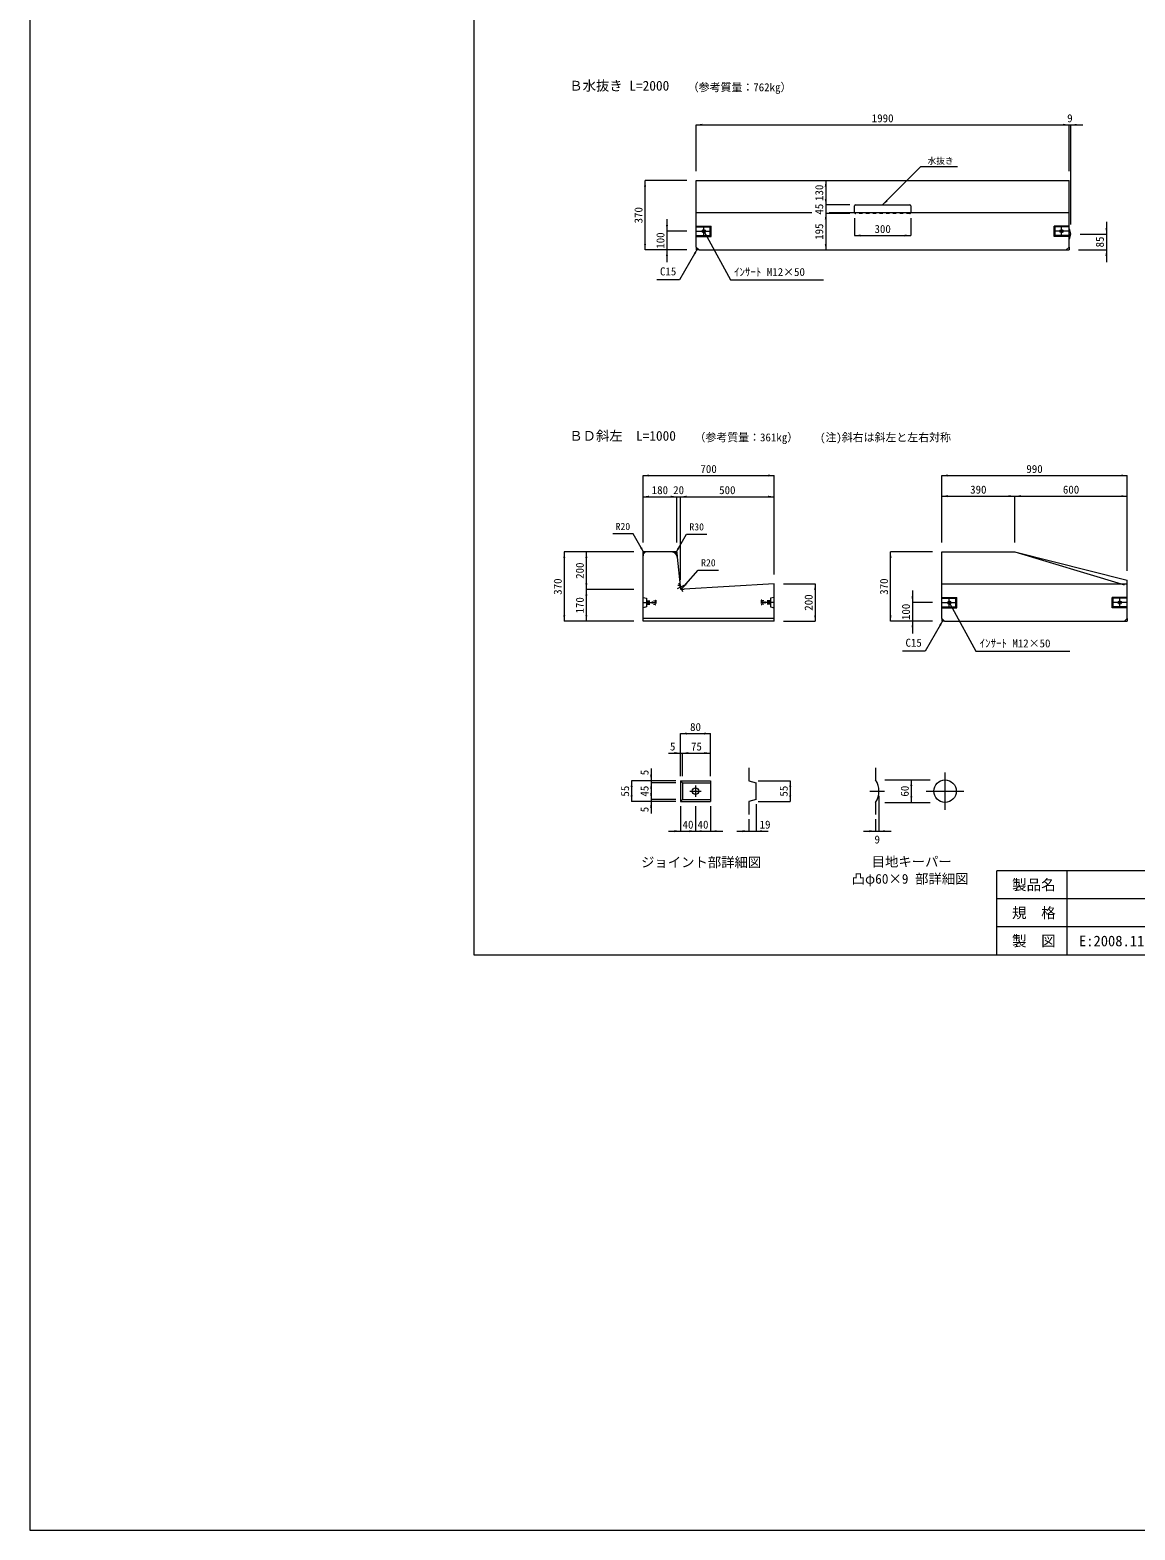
# Model space of a CAD drawing. Units: millimetres at full size, sheet at 1:30, with parts at other scales. Extents: x -4102 to 27491, y 36580 to 52719.
# Drawn here: x -4102 to 1796, y 36580 to 44587 of the extents above; entities that cross this region are included whole.
import ezdxf
from ezdxf.enums import TextEntityAlignment as Align

# ---------------------------------------------------------------- set-up
doc = ezdxf.new("R2010")
doc.units = ezdxf.units.MM
doc.header["$LTSCALE"] = 30
doc.linetypes.add('USER1', pattern=[17.145, 11.43, -1.905, 1.905, -1.905])
doc.linetypes.add('USER2', pattern=[1.2, 0.6, -0.6])
for name, color, linetype, lineweight in [('0_2', 7, 'Continuous', 20), ('側溝', 2, 'Continuous', 9), ('寸法線', 7, 'Continuous', 9), ('枠', 5, 'Continuous', 5), ('補助線', 8, 'Continuous', 20), ('部品', 3, 'USER2', 5)]:
    doc.layers.add(name, color=color, linetype=linetype, lineweight=lineweight)
doc.styles.add('ＭＳ ゴシック', font='')
doc.styles.get('ＭＳ ゴシック').set_extended_font_data('MS Gothic')

# ---------------------------------------------------------------- blocks, each defined once
blk = doc.blocks.new('filled_arrow')
at = {"color": 0, "linetype": 'Continuous', "lineweight": -2}
blk.add_solid([(7.5, 1.25), (0, 0), (7.5, -1.25)], dxfattribs=at)

msp = doc.modelspace()

# ---------------------------------------------------------------- linework, layer by layer
at = {"layer": '0_2', "color": 1}
for p, q in [((-4102.21, 51118.18), (-4102.21, 36580.28)), ((-4102.21, 36580.28), (6428.91, 36580.28))]:
    msp.add_line(p, q, dxfattribs=at)
at = {"layer": '側溝', "lineweight": 20}
for p, q in [((-545.62, 43782.69), (1444.38, 43782.69)), ((-545.62, 43427.69), (-545.62, 43782.69)), ((1444.38, 43427.69), (1444.38, 43782.69)), ((299.38, 43612.69), (299.38, 43647.69)), ((304.38, 43652.69), (594.38, 43652.69)), ((599.38, 43647.69), (599.38, 43612.69)), ((-545.62, 43612.69), (72.19, 43612.69)), ((163.32, 43612.69), (1444.38, 43612.69)), ((-545.62, 43427.69), (-530.62, 43412.69)), ((-530.62, 43412.69), (1429.38, 43412.69)), ((1444.38, 43427.69), (1429.38, 43412.69)), ((-676.9, 41800.61), (-809.75, 41800.61)), ((765.06, 41800.61), (1155.06, 41800.61)), ((765.06, 41445.61), (765.06, 41800.61)), ((1155.06, 41800.61), (1755.06, 41650.61)), ((-829.75, 41430.61), (-829.75, 41780.61)), ((-647.05, 41773.59), (-631.66, 41619.73)), ((1755.06, 41445.61), (1755.06, 41650.61)), ((-129.75, 41630.61), (-610.5, 41601.76)), ((-129.75, 41430.61), (-129.75, 41630.61)), ((765.06, 41630.61), (1755.06, 41630.61)), ((-129.75, 41430.61), (-829.75, 41430.61)), ((765.06, 41445.61), (780.06, 41430.61)), ((780.06, 41430.61), (1740.06, 41430.61)), ((1755.06, 41445.61), (1740.06, 41430.61)), ((-264.72, 40648.93), (-264.72, 40578.93)), ((411.33, 40648.93), (411.33, 40583.93)), ((-264.72, 40578.93), (-226.72, 40568.93)), ((-226.72, 40478.93), (-226.72, 40568.93)), ((-226.72, 40478.93), (-264.72, 40468.93)), ((-264.72, 40468.93), (-264.72, 40398.93)), ((411.33, 40463.93), (411.33, 40398.93))]:
    msp.add_line(p, q, dxfattribs=at)
at = {"layer": '側溝', "linetype": 'USER2'}
for p, q in [((594.38, 43607.69), (304.38, 43607.69)), ((1721.73, 41630.61), (1755.06, 41620.61))]:
    msp.add_line(p, q, dxfattribs=at)
at = {"layer": '側溝'}
for p, q in [((-545.62, 43540.19), (-465.62, 43540.19)), ((-545.62, 43535.19), (-470.62, 43535.19)), ((-545.62, 43490.19), (-470.62, 43490.19)), ((-545.62, 43485.19), (-465.62, 43485.19)), ((-470.62, 43535.19), (-465.62, 43540.19)), ((-470.62, 43490.19), (-470.62, 43535.19)), ((-470.62, 43490.19), (-465.62, 43485.19)), ((-465.62, 43485.19), (-465.62, 43540.19)), ((1444.38, 43540.19), (1364.38, 43540.19)), ((1369.38, 43535.19), (1364.38, 43540.19)), ((1364.38, 43485.19), (1364.38, 43540.19)), ((1369.38, 43490.19), (1364.38, 43485.19)), ((1444.38, 43485.19), (1364.38, 43485.19)), ((1444.38, 43535.19), (1369.38, 43535.19)), ((1369.38, 43490.19), (1369.38, 43535.19)), ((1444.38, 43490.19), (1369.38, 43490.19)), ((1155.06, 41800.61), (1721.73, 41630.61)), ((-829.75, 41558.11), (-810.75, 41553.11)), ((-810.75, 41553.11), (-810.75, 41508.11)), ((-129.75, 41558.11), (-148.75, 41553.11)), ((-148.75, 41553.11), (-148.75, 41508.11)), ((765.06, 41558.11), (845.06, 41558.11)), ((765.06, 41553.11), (840.06, 41553.11)), ((840.06, 41553.11), (845.06, 41558.11)), ((840.06, 41508.11), (840.06, 41553.11)), ((845.06, 41503.11), (845.06, 41558.11)), ((1675.06, 41503.11), (1675.06, 41558.11)), ((1755.06, 41558.11), (1675.06, 41558.11)), ((1680.06, 41553.11), (1675.06, 41558.11)), ((1680.06, 41508.11), (1680.06, 41553.11)), ((1755.06, 41553.11), (1680.06, 41553.11)), ((-810.75, 41508.11), (-829.75, 41503.11)), ((-148.75, 41508.11), (-129.75, 41503.11)), ((765.06, 41508.11), (840.06, 41508.11)), ((765.06, 41503.11), (845.06, 41503.11)), ((840.06, 41508.11), (845.06, 41503.11)), ((1680.06, 41508.11), (1675.06, 41503.11)), ((1755.06, 41503.11), (1675.06, 41503.11)), ((1755.06, 41508.11), (1680.06, 41508.11)), ((-129.75, 41445.61), (-829.75, 41445.61))]:
    msp.add_line(p, q, dxfattribs=at)
at = {"layer": '側溝', "lineweight": 13}
for p, q in [((-629.6, 40578.93), (-469.6, 40578.93)), ((-629.6, 40578.93), (-629.6, 40468.93)), ((-629.6, 40578.93), (-619.6, 40568.93)), ((-619.6, 40568.93), (-469.6, 40568.93)), ((-619.6, 40568.93), (-619.6, 40478.93)), ((-469.6, 40578.93), (-469.6, 40468.93)), ((-619.6, 40478.93), (-629.6, 40468.93)), ((-629.6, 40468.93), (-469.6, 40468.93)), ((-619.6, 40478.93), (-469.6, 40478.93))]:
    msp.add_line(p, q, dxfattribs=at)
at = {"layer": '側溝'}
msp.add_circle((-549.6, 40523.93), 17, dxfattribs=at)
at = {"layer": '側溝', "lineweight": 20}
msp.add_circle((782.38, 40523.93), 60, dxfattribs=at)
for centre, radius, start, end in [((304.38, 43647.69), 5, 90, 180), ((594.38, 43647.69), 5, 0, 90), ((-809.75, 41780.61), 20, 90, 180), ((-676.9, 41770.61), 30, 5.71059, 90), ((-611.76, 41621.72), 20, 185.71059, 273.43363), ((320.33, 40523.93), 109, 326.60151, 33.39849)]:
    msp.add_arc(centre, radius, start, end, dxfattribs=at)
at = {"layer": '側溝', "linetype": 'USER2'}
for centre, start, end in [((304.38, 43612.69), 180, 270), ((594.38, 43612.69), 270, 0)]:
    msp.add_arc(centre, 5, start, end, dxfattribs=at)
at = {"layer": '側溝'}
msp.add_arc((1398.88, 43497.69), 54.5, 326.60151, 33.39849, dxfattribs=at)
at = {"layer": '寸法線'}
for p, q in [((-545.62, 44080.5), (1444.38, 44080.5)), ((-545.62, 43832.69), (-545.62, 44080.5)), ((1379.38, 44080.5), (1518.38, 44080.5)), ((1444.38, 43832.69), (1444.38, 44080.5)), ((1444.38, 43832.69), (1444.38, 44080.5)), ((1453.38, 43547.69), (1453.38, 44080.5)), ((-819.15, 43412.69), (-819.15, 43782.69)), ((-595.62, 43782.69), (-819.15, 43782.69)), ((145.59, 43782.69), (145.59, 43652.69)), ((145.59, 43717.69), (145.59, 43542.69)), ((274.38, 43652.69), (145.59, 43652.69)), ((274.38, 43652.69), (145.59, 43652.69)), ((-702.09, 43577.69), (-702.09, 43347.69)), ((145.59, 43607.69), (145.59, 43412.69)), ((274.38, 43607.69), (145.59, 43607.69)), ((274.38, 43607.69), (145.59, 43607.69)), ((299.38, 43582.69), (299.38, 43489.57)), ((599.38, 43582.69), (599.38, 43489.57)), ((1643.85, 43562.69), (1643.85, 43347.69)), ((-595.62, 43512.69), (-702.09, 43512.69)), ((299.38, 43489.57), (599.38, 43489.57)), ((1503.38, 43497.69), (1643.85, 43497.69)), ((-595.62, 43412.69), (-819.15, 43412.69)), ((-595.62, 43412.69), (-702.09, 43412.69)), ((1494.38, 43412.69), (1643.85, 43412.69)), ((-829.75, 42208.49), (-129.75, 42208.49)), ((-829.75, 41850.61), (-829.75, 42208.49)), ((-129.75, 41680.61), (-129.75, 42208.49)), ((765.06, 42208.49), (1755.06, 42208.49)), ((765.06, 41850.61), (765.06, 42208.49)), ((1755.06, 41700.61), (1755.06, 42208.49)), ((-829.75, 42095.69), (-649.75, 42095.69)), ((-829.75, 41850.61), (-829.75, 42095.69)), ((-714.75, 42095.69), (-564.75, 42095.69)), ((-649.75, 41850.61), (-649.75, 42095.69)), ((-649.75, 41850.61), (-649.75, 42095.69)), ((-629.75, 41650.61), (-629.75, 42095.69)), ((-629.75, 42095.69), (-129.75, 42095.69)), ((-629.75, 41650.61), (-629.75, 42095.69)), ((-129.75, 41680.61), (-129.75, 42095.69)), ((765.06, 42098.42), (1155.06, 42098.42)), ((765.06, 41850.61), (765.06, 42098.42)), ((1155.06, 42098.42), (1755.06, 42098.42)), ((1155.06, 41850.61), (1155.06, 42098.42)), ((1155.06, 41850.61), (1155.06, 42098.42)), ((1755.06, 41700.61), (1755.06, 42098.42)), ((-1250.25, 41800.61), (-1250.25, 41430.61)), ((-879.75, 41800.61), (-1250.25, 41800.61)), ((-1132.24, 41600.61), (-1132.24, 41800.61)), ((-879.75, 41800.61), (-1132.24, 41800.61)), ((491.53, 41430.61), (491.53, 41800.61)), ((715.06, 41800.61), (491.53, 41800.61)), ((-1132.24, 41430.61), (-1132.24, 41600.61)), ((-879.75, 41600.61), (-1132.24, 41600.61)), ((-879.75, 41600.61), (-1132.24, 41600.61)), ((-79.75, 41630.61), (88.98, 41630.61)), ((88.98, 41630.61), (88.98, 41430.61)), ((608.59, 41595.61), (608.59, 41365.61)), ((715.06, 41530.61), (608.59, 41530.61)), ((-879.75, 41430.61), (-1250.25, 41430.61)), ((-879.75, 41430.61), (-1132.24, 41430.61)), ((-79.75, 41430.61), (88.98, 41430.61)), ((715.06, 41430.61), (491.53, 41430.61)), ((715.06, 41430.61), (608.59, 41430.61)), ((-629.6, 40831.2), (-469.6, 40831.2)), ((-629.6, 40628.93), (-629.6, 40831.2)), ((-469.6, 40628.93), (-469.6, 40831.2)), ((-694.6, 40727.23), (-554.6, 40727.23)), ((-629.6, 40603.93), (-629.6, 40727.23)), ((-619.6, 40603.93), (-619.6, 40727.23)), ((-619.6, 40727.23), (-469.6, 40727.23)), ((-619.6, 40603.93), (-619.6, 40727.23)), ((-469.6, 40603.93), (-469.6, 40727.23)), ((-786.79, 40643.93), (-786.79, 40503.93)), ((-890.64, 40578.93), (-890.64, 40468.93)), ((-654.6, 40578.93), (-890.64, 40578.93)), ((-654.6, 40578.93), (-786.79, 40578.93)), ((-654.6, 40568.93), (-786.79, 40568.93)), ((-786.79, 40568.93), (-786.79, 40478.93)), ((-654.6, 40568.93), (-786.79, 40568.93)), ((-786.79, 40543.93), (-786.79, 40403.93)), ((-214.72, 40578.93), (-44.03, 40578.93)), ((-44.03, 40578.93), (-44.03, 40468.93)), ((461.33, 40583.93), (702.39, 40583.93)), ((602.39, 40583.93), (602.39, 40463.93)), ((-654.6, 40468.93), (-890.64, 40468.93)), ((-654.6, 40478.93), (-786.79, 40478.93)), ((-654.6, 40478.93), (-786.79, 40478.93)), ((-654.6, 40468.93), (-786.79, 40468.93)), ((-629.6, 40443.93), (-629.6, 40310.32)), ((-549.6, 40443.93), (-549.6, 40310.32)), ((-549.6, 40443.93), (-549.6, 40310.32)), ((-469.6, 40443.93), (-469.6, 40310.32)), ((-226.72, 40453.93), (-226.72, 40310.32)), ((-214.72, 40468.93), (-44.03, 40468.93)), ((429.33, 40498.93), (429.33, 40310.32)), ((461.33, 40463.93), (702.39, 40463.93)), ((-264.72, 40373.93), (-264.72, 40310.32)), ((411.33, 40373.93), (411.33, 40310.32)), ((-694.6, 40310.32), (-484.6, 40310.32)), ((-614.6, 40310.32), (-404.6, 40310.32)), ((-329.72, 40310.32), (-161.72, 40310.32)), ((346.33, 40310.32), (494.33, 40310.32))]:
    msp.add_line(p, q, dxfattribs=at)
for points in [[(449.38, 43652.69), (472.36, 43675.67), (654.01, 43857.31), (848.38, 43857.31)], [(-505.62, 43512.69), (-489.98, 43484.2), (-363.13, 43253.17), (133.38, 43253.17)], [(-538.12, 43420.19), (-554.37, 43392.04), (-634.55, 43253.17), (-756.21, 43253.17)], [(-823.89, 41794.75), (-840.14, 41822.9), (-883.03, 41897.17), (-991.59, 41897.17)], [(-656.77, 41792.85), (-640.52, 41821), (-597.64, 41895.27), (-489.07, 41895.27)], [(-622.3, 41604.72), (-600.82, 41629.12), (-535.15, 41703.7), (-426.59, 41703.7)], [(805.06, 41530.61), (820.7, 41502.12), (947.55, 41271.09), (1448.92, 41271.09)], [(772.56, 41438.11), (756.31, 41409.96), (676.13, 41271.09), (554.48, 41271.09)]]:
    msp.add_lwpolyline(points, dxfattribs=at)
at = {"layer": '枠', "lineweight": 20}
for p, q in [((-1731.65, 39649.23), (-1731.65, 48049.23)), ((4058.35, 40099.23), (1059.74, 40099.23)), ((1059.74, 39649.23), (1059.74, 40099.23)), ((1434.35, 39649.23), (1434.35, 40099.23)), ((4058.35, 39949.23), (1059.74, 39949.23)), ((3158.35, 39799.23), (1059.74, 39799.23)), ((4058.35, 39649.23), (-1731.65, 39649.23))]:
    msp.add_line(p, q, dxfattribs=at)
at = {"layer": '補助線'}
for p, q in [((-545.62, 43512.69), (-465.62, 43512.69)), ((-505.62, 43485.19), (-505.62, 43540.19)), ((1444.38, 43512.69), (1364.38, 43512.69)), ((1404.38, 43485.19), (1404.38, 43540.19)), ((1444.38, 43497.69), (1453.38, 43497.69)), ((-545.62, 43427.69), (-545.62, 43412.69)), ((-530.62, 43412.69), (-545.62, 43412.69)), ((1429.38, 43412.69), (1444.38, 43412.69)), ((1444.38, 43427.69), (1444.38, 43412.69)), ((-809.75, 41800.61), (-829.75, 41800.61)), ((-829.75, 41780.61), (-829.75, 41800.61)), ((-649.75, 41800.61), (-676.9, 41800.61)), ((-649.75, 41800.61), (-647.05, 41773.59)), ((-640.15, 41634.17), (-618.58, 41590.36)), ((-611.76, 41621.72), (-647.59, 41604.08)), ((-643.26, 41623.61), (-629.75, 41620.61)), ((-631.66, 41619.73), (-629.75, 41600.61)), ((-610.57, 41601.76), (-629.75, 41600.61)), ((805.06, 41503.11), (805.06, 41558.11)), ((1715.06, 41503.11), (1715.06, 41558.11)), ((-829.75, 41530.61), (-760.75, 41530.61)), ((-129.75, 41530.61), (-198.75, 41530.61)), ((765.06, 41530.61), (845.06, 41530.61)), ((1755.06, 41530.61), (1675.06, 41530.61)), ((765.06, 41445.61), (765.06, 41430.61)), ((780.06, 41430.61), (765.06, 41430.61)), ((1740.06, 41430.61), (1755.06, 41430.61)), ((1755.06, 41445.61), (1755.06, 41430.61))]:
    msp.add_line(p, q, dxfattribs=at)
at = {"layer": '補助線', "linetype": 'USER1', "lineweight": 5}
for p, q in [((782.38, 40423.93), (782.38, 40623.93)), ((-579.6, 40523.93), (-519.6, 40523.93)), ((-549.6, 40553.93), (-549.6, 40493.93)), ((381.33, 40523.93), (459.33, 40523.93)), ((682.38, 40523.93), (882.38, 40523.93))]:
    msp.add_line(p, q, dxfattribs=at)
at = {"layer": '部品'}
for p, q in [((-810.75, 41539.11), (-763.75, 41539.11)), ((-810.75, 41536.61), (-780.75, 41536.61)), ((-810.75, 41524.61), (-780.75, 41524.61)), ((-810.75, 41522.11), (-763.75, 41522.11)), ((-780.75, 41536.61), (-780.75, 41524.61)), ((-763.75, 41543.11), (-763.75, 41518.11)), ((-763.75, 41543.11), (-760.75, 41543.11)), ((-763.75, 41518.11), (-760.75, 41518.11)), ((-760.75, 41543.11), (-760.75, 41518.11)), ((-198.75, 41543.11), (-198.75, 41518.11)), ((-195.75, 41543.11), (-198.75, 41543.11)), ((-195.75, 41518.11), (-198.75, 41518.11)), ((-195.75, 41543.11), (-195.75, 41518.11)), ((-148.75, 41539.11), (-195.75, 41539.11)), ((-148.75, 41522.11), (-195.75, 41522.11)), ((-178.75, 41536.61), (-178.75, 41524.61)), ((-148.75, 41536.61), (-178.75, 41536.61)), ((-148.75, 41524.61), (-178.75, 41524.61))]:
    msp.add_line(p, q, dxfattribs=at)
at = {"layer": '部品', "linetype": 'Continuous'}
for centre in [(-505.62, 43512.69), (1404.38, 43512.69), (805.06, 41530.61), (1715.06, 41530.61)]:
    msp.add_circle(centre, 8.5, dxfattribs=at)

# ---------------------------------------------------------------- block references
at = {"layer": '寸法線', "xscale": 4.33, "yscale": 4.33}
for p in [(-545.62, 44080.5), (1453.38, 44080.5), (299.38, 43489.57), (-829.75, 42208.49), (765.06, 42208.49), (-829.75, 42095.69), (-629.75, 42095.69), (-629.75, 42095.69), (765.06, 42098.42), (1155.06, 42098.42), (-629.6, 40831.2), (-619.6, 40727.23), (-619.6, 40727.23), (-549.6, 40310.32), (-469.6, 40310.32), (-226.72, 40310.32), (429.33, 40310.32)]:
    msp.add_blockref('filled_arrow', p, dxfattribs=at)
for p, rotation in [((1444.38, 44080.5), 180), ((1444.38, 44080.5), 180), ((-819.15, 43782.69), 270), ((145.59, 43782.69), 270), ((145.59, 43652.69), 90), ((145.59, 43652.69), 90), ((449.38, 43652.69), 45), ((145.59, 43607.69), 270), ((145.59, 43607.69), 270), ((-702.09, 43512.69), 90), ((-505.62, 43512.69), 298.8), ((599.38, 43489.57), 180), ((1643.85, 43497.69), 90), ((-819.15, 43412.69), 90), ((-702.09, 43412.69), 270), ((-538.12, 43420.19), 240), ((145.59, 43412.69), 90), ((1643.85, 43412.69), 270), ((-129.75, 42208.49), 180), ((1755.06, 42208.49), 180), ((-649.75, 42095.69), 180), ((-649.75, 42095.69), 180), ((-129.75, 42095.69), 180), ((1155.06, 42098.42), 180), ((1755.06, 42098.42), 180), ((-1250.25, 41800.61), 270), ((-1132.24, 41800.61), 270), ((-823.89, 41794.75), 120), ((-656.77, 41792.85), 60), ((491.53, 41800.61), 270), ((-1132.24, 41600.61), 90), ((-1132.24, 41600.61), 270), ((-622.3, 41604.72), 48.6), ((88.98, 41630.61), 270), ((608.59, 41530.61), 90), ((805.06, 41530.61), 298.8), ((-1250.25, 41430.61), 90), ((-1132.24, 41430.61), 90), ((88.98, 41430.61), 90), ((491.53, 41430.61), 90), ((608.59, 41430.61), 270), ((772.56, 41438.11), 240), ((-469.6, 40831.2), 180), ((-629.6, 40727.23), 180), ((-469.6, 40727.23), 180), ((-786.79, 40578.93), 90), ((-890.64, 40578.93), 270), ((-786.79, 40568.93), 270), ((-44.03, 40578.93), 270), ((602.39, 40583.93), 270), ((-890.64, 40468.93), 90), ((-786.79, 40478.93), 90), ((-786.79, 40468.93), 270), ((-44.03, 40468.93), 90), ((602.39, 40463.93), 90), ((-629.6, 40310.32), 180), ((-549.6, 40310.32), 180), ((-264.72, 40310.32), 180), ((411.33, 40310.32), 180)]:
    msp.add_blockref('filled_arrow', p, dxfattribs=dict(at, rotation=rotation))

# ---------------------------------------------------------------- texts
at = {"layer": '0_2', "style": 'ＭＳ ゴシック'}
for s, height, p in [('Ｂ水抜き L=2000', 52.22, (-1223.3, 44315.26)), ('（参考質量：762kg）', 42.72, (-590.84, 44302.31)), ('ＢＤ斜左  L=1000', 52.22, (-1223.3, 42446.49)), ('（参考質量：361kg）\u3000\u3000(注)斜右は斜左と左右対称', 42.72, (-554.87, 42433.54)), ('目地キーパー', 52.22, (391.02, 40173.66)), ('凸φ60×9 部詳細図', 52.22, (284.19, 40081.99))]:
    msp.add_text(s, height=height, dxfattribs=at).set_placement(p, align=Align.TOP_LEFT)
msp.add_text('ジョイント部詳細図', height=52.22, dxfattribs=at).set_placement((-519.32, 40170.62), align=Align.TOP_CENTER)
at = {"layer": '寸法線', "style": 'ＭＳ ゴシック'}
for s, height, p in [('1990', 42.72, (449.38, 44115.5)), ('9', 42.72, (1448.88, 44115.5)), ('水抜き', 33.23, (758.36, 43887.92)), ('300', 42.72, (449.38, 43524.57)), ('700', 42.72, (-479.75, 42243.49)), ('990', 42.72, (1260.06, 42243.49)), ('180', 42.72, (-739.75, 42130.69)), ('20', 42.72, (-639.75, 42130.69)), ('500', 42.72, (-379.75, 42130.69)), ('390', 42.72, (960.06, 42133.42)), ('600', 42.72, (1455.06, 42133.42)), ('80', 42.72, (-549.6, 40866.2)), ('5', 42.72, (-671.54, 40762.23)), ('75', 42.72, (-544.6, 40762.23)), ('40', 42.72, (-589.6, 40345.32)), ('40', 42.72, (-509.6, 40345.32)), ('19', 42.72, (-178.5, 40345.32)), ('9', 42.72, (420.33, 40265.77))]:
    msp.add_text(s, height=height, dxfattribs=at).set_placement(p, align=Align.MIDDLE_CENTER)
for s, p in [('130', (110.59, 43717.69)), ('370', (-854.15, 43597.69)), ('45', (110.59, 43630.19)), ('100', (-737.09, 43462.69)), ('195', (110.59, 43510.19)), ('85', (1608.85, 43455.19)), ('200', (-1167.24, 41700.61)), ('370', (-1285.25, 41615.61)), ('370', (456.53, 41615.61)), ('170', (-1167.24, 41515.61)), ('200', (53.98, 41530.61)), ('100', (573.59, 41480.61)), ('5', (-821.79, 40623.3)), ('55', (-925.64, 40523.93)), ('45', (-821.79, 40523.93)), ('55', (-79.03, 40523.93)), ('60', (567.39, 40523.93)), ('5', (-821.79, 40425.85))]:
    msp.add_text(s, height=42.72, rotation=90, dxfattribs=at).set_placement(p, align=Align.MIDDLE_CENTER)
for s, height, p in [('C15', 42.72, (-695.81, 43319.49)), ('R20', 37.98, (-937.18, 41955.44)), ('R30', 37.98, (-543.23, 41953.54)), ('R20', 37.98, (-480.75, 41761.97)), ('C15', 42.72, (614.87, 41337.41))]:
    msp.add_text(s, height=height, dxfattribs=at).set_placement(p, align=Align.TOP_CENTER)
for p in [(-343.75, 43316.25), (966.94, 41334.18)]:
    msp.add_text('ｲﾝｻｰﾄ M12×50', height=42.72, dxfattribs=at).set_placement(p, align=Align.TOP_LEFT)
at = {"layer": '枠', "color": 7, "style": 'ＭＳ ゴシック'}
for s, p in [('製品名', (1256.61, 40024.23)), ('規\u3000格', (1256.61, 39874.23)), ('製\u3000図', (1256.61, 39724.23)), ('E:2008.11.17', (1729.85, 39724.23))]:
    msp.add_text(s, height=56.96, dxfattribs=at).set_placement(p, align=Align.MIDDLE_CENTER)

doc.saveas('drawing.dxf')
